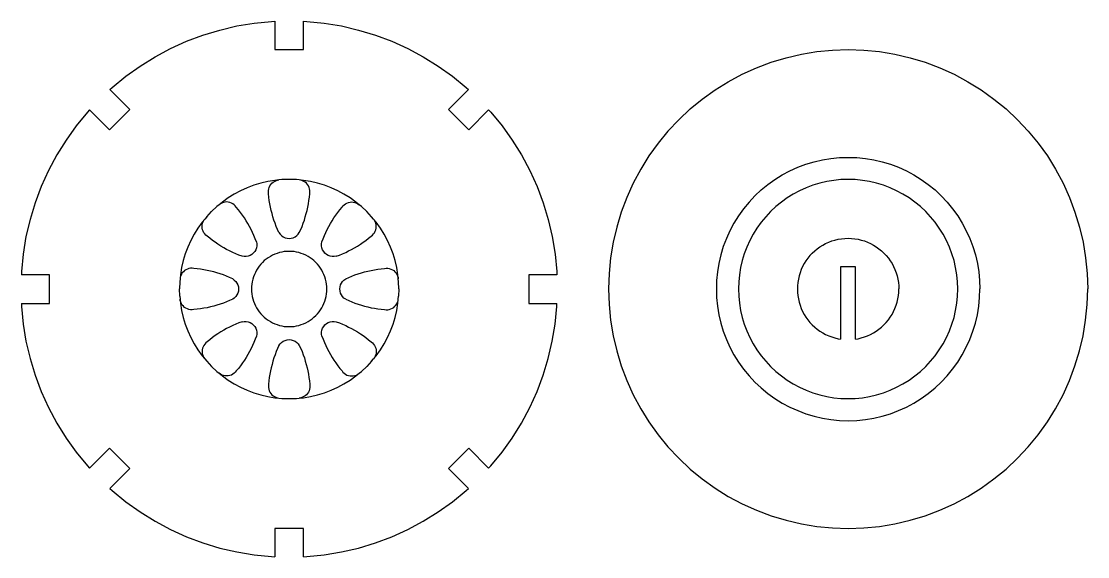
# Model space of a CAD drawing. Extents: x -264 to 264, y -276 to 276.
# Drawn here: x 111.2 to 254.2, y 125.6 to 197.4 of the extents above; entities that cross this region are included whole.
import ezdxf

# ---------------------------------------------------------------- set-up
doc = ezdxf.new("R2010")
doc.units = 0
doc.header["$MEASUREMENT"] = 0
doc.layers.get('0').update_dxf_attribs({"linetype": 'CONTINUOUS'})

msp = doc.modelspace()

# ---------------------------------------------------------------- linework, layer by layer
for p, q in [((142.42, 197.15), (144.76, 197.38)), ((144.76, 197.38), (145.19, 197.4)), ((145.19, 197.4), (145.19, 193.61)), ((149.04, 197.4), (149.47, 197.38)), ((149.04, 193.61), (149.04, 197.4)), ((149.47, 197.38), (151.81, 197.15)), ((135.55, 195.55), (137.8, 196.23)), ((137.8, 196.23), (140.1, 196.77)), ((140.1, 196.77), (142.42, 197.15)), ((151.81, 197.15), (154.13, 196.77)), ((154.13, 196.77), (156.42, 196.23)), ((156.42, 196.23), (158.68, 195.55)), ((131.2, 193.75), (133.35, 194.72)), ((133.35, 194.72), (135.55, 195.55)), ((158.68, 195.55), (160.88, 194.72)), ((160.88, 194.72), (163.02, 193.75)), ((129.13, 192.64), (131.2, 193.75)), ((145.19, 193.61), (149.04, 193.61)), ((163.02, 193.75), (165.1, 192.64)), ((215.79, 192.99), (217.86, 193.33)), ((217.86, 193.33), (219.95, 193.54)), ((219.95, 193.54), (222.05, 193.61)), ((222.05, 193.61), (224.15, 193.54)), ((224.15, 193.54), (226.24, 193.33)), ((226.24, 193.33), (228.32, 192.99)), ((127.13, 191.4), (129.13, 192.64)), ((165.1, 192.64), (167.1, 191.4)), ((209.76, 191.16), (211.73, 191.9)), ((211.73, 191.9), (213.74, 192.51)), ((213.74, 192.51), (215.79, 192.99)), ((228.32, 192.99), (230.36, 192.51)), ((230.36, 192.51), (232.37, 191.9)), ((232.37, 191.9), (234.34, 191.16)), ((125.22, 190.03), (127.13, 191.4)), ((167.1, 191.4), (169.01, 190.03)), ((205.99, 189.3), (207.85, 190.29)), ((207.85, 190.29), (209.76, 191.16)), ((234.34, 191.16), (236.26, 190.29)), ((236.26, 190.29), (238.11, 189.3)), ((123.4, 188.53), (125.22, 190.03)), ((169.01, 190.03), (170.83, 188.53)), ((204.21, 188.19), (205.99, 189.3)), ((238.11, 189.3), (239.89, 188.19)), ((123.08, 188.24), (123.4, 188.53)), ((125.76, 185.56), (123.08, 188.24)), ((171.14, 188.24), (168.46, 185.56)), ((170.83, 188.53), (171.14, 188.24)), ((202.5, 186.97), (204.21, 188.19)), ((239.89, 188.19), (241.6, 186.97)), ((200.88, 185.64), (202.5, 186.97)), ((241.6, 186.97), (243.23, 185.64)), ((120.07, 185.21), (118.58, 183.39)), ((120.36, 185.52), (120.07, 185.21)), ((120.36, 185.52), (123.04, 182.84)), ((123.04, 182.84), (125.76, 185.56)), ((168.46, 185.56), (171.18, 182.84)), ((171.18, 182.84), (173.86, 185.52)), ((173.86, 185.52), (174.16, 185.21)), ((174.16, 185.21), (175.65, 183.39)), ((199.34, 184.2), (200.88, 185.64)), ((243.23, 185.64), (244.76, 184.2)), ((118.58, 183.39), (117.21, 181.47)), ((175.65, 183.39), (177.02, 181.47)), ((199.34, 184.2), (197.9, 182.66)), ((244.76, 184.2), (246.2, 182.66)), ((197.9, 182.66), (196.57, 181.04)), ((246.2, 182.66), (247.53, 181.04)), ((117.21, 181.47), (115.96, 179.47)), ((177.02, 181.47), (178.27, 179.47)), ((196.57, 181.04), (195.35, 179.33)), ((247.53, 181.04), (248.76, 179.33)), ((115.96, 179.47), (114.85, 177.4)), ((178.27, 179.47), (179.37, 177.4)), ((195.35, 179.33), (194.24, 177.55)), ((217.48, 178.55), (218.6, 178.81)), ((218.6, 178.81), (219.75, 179)), ((219.75, 179), (220.9, 179.11)), ((220.9, 179.11), (222.05, 179.15)), ((222.05, 179.15), (223.21, 179.11)), ((223.21, 179.11), (224.36, 179)), ((224.36, 179), (225.5, 178.81)), ((225.5, 178.81), (226.62, 178.55)), ((248.76, 179.33), (249.86, 177.55)), ((114.85, 177.4), (113.88, 175.25)), ((179.37, 177.4), (180.35, 175.25)), ((194.24, 177.55), (193.25, 175.69)), ((213.22, 176.79), (214.24, 177.33)), ((214.24, 177.33), (215.29, 177.81)), ((215.29, 177.81), (216.37, 178.22)), ((216.37, 178.22), (217.48, 178.55)), ((226.62, 178.55), (227.73, 178.22)), ((227.73, 178.22), (228.81, 177.81)), ((228.81, 177.81), (229.86, 177.33)), ((229.86, 177.33), (230.88, 176.79)), ((249.86, 177.55), (250.86, 175.69)), ((144.25, 175.91), (143.31, 175.69)), ((145.19, 176.06), (144.25, 175.91)), ((144.95, 175.81), (145.14, 175.93)), ((145.14, 175.93), (145.33, 176.02)), ((145.75, 176.12), (145.19, 176.06)), ((145.33, 176.02), (145.54, 176.08)), ((145.54, 176.08), (145.75, 176.12)), ((146.15, 176.16), (145.75, 176.12)), ((147.11, 176.19), (146.15, 176.16)), ((148.08, 176.16), (147.11, 176.19)), ((148.47, 176.12), (148.08, 176.16)), ((149.03, 176.06), (148.47, 176.12)), ((148.69, 176.08), (148.47, 176.12)), ((148.9, 176.02), (148.69, 176.08)), ((149.09, 175.93), (148.9, 176.02)), ((149.98, 175.91), (149.03, 176.06)), ((149.27, 175.81), (149.09, 175.93)), ((150.92, 175.69), (149.98, 175.91)), ((211.3, 175.5), (212.24, 176.18)), ((212.24, 176.18), (213.22, 176.79)), ((219.18, 175.91), (218.25, 175.69)), ((220.13, 176.06), (219.18, 175.91)), ((221.09, 176.16), (220.13, 176.06)), ((222.05, 176.19), (221.09, 176.16)), ((223.01, 176.16), (222.05, 176.19)), ((223.97, 176.06), (223.01, 176.16)), ((224.92, 175.91), (223.97, 176.06)), ((225.86, 175.69), (224.92, 175.91)), ((230.88, 176.79), (231.86, 176.18)), ((231.86, 176.18), (232.8, 175.5)), ((113.88, 175.25), (113.05, 173.05)), ((140.61, 174.67), (139.76, 174.22)), ((141.49, 175.07), (140.61, 174.67)), ((142.39, 175.41), (141.49, 175.07)), ((143.31, 175.69), (142.39, 175.41)), ((144.33, 174.7), (144.37, 174.92)), ((144.33, 174.49), (144.33, 174.7)), ((144.35, 174.27), (144.33, 174.49)), ((144.37, 174.92), (144.44, 175.12)), ((144.44, 175.12), (144.53, 175.32)), ((144.53, 175.32), (144.65, 175.5)), ((144.65, 175.5), (144.79, 175.67)), ((144.79, 175.67), (144.95, 175.81)), ((149.44, 175.67), (149.27, 175.81)), ((149.58, 175.5), (149.44, 175.67)), ((149.7, 175.32), (149.58, 175.5)), ((149.79, 175.12), (149.7, 175.32)), ((149.86, 174.92), (149.79, 175.12)), ((149.89, 174.7), (149.86, 174.92)), ((149.88, 174.27), (149.9, 174.49)), ((149.9, 174.49), (149.89, 174.7)), ((151.84, 175.41), (150.92, 175.69)), ((152.74, 175.07), (151.84, 175.41)), ((153.62, 174.67), (152.74, 175.07)), ((154.46, 174.22), (153.62, 174.67)), ((180.35, 175.25), (181.18, 173.05)), ((193.25, 175.69), (192.38, 173.78)), ((209.56, 173.98), (210.4, 174.77)), ((210.4, 174.77), (211.3, 175.5)), ((215.55, 174.67), (214.7, 174.22)), ((216.42, 175.07), (215.55, 174.67)), ((217.33, 175.41), (216.42, 175.07)), ((218.25, 175.69), (217.33, 175.41)), ((226.78, 175.41), (225.86, 175.69)), ((227.68, 175.07), (226.78, 175.41)), ((228.55, 174.67), (227.68, 175.07)), ((229.4, 174.22), (228.55, 174.67)), ((232.8, 175.5), (233.7, 174.77)), ((233.7, 174.77), (234.54, 173.98)), ((250.86, 175.69), (251.72, 173.78)), ((113.05, 173.05), (112.37, 170.8)), ((138.16, 173.15), (137.73, 172.8)), ((138.1, 173.02), (137.91, 172.92)), ((138.3, 173.1), (138.1, 173.02)), ((138.95, 173.71), (138.16, 173.15)), ((138.52, 173.14), (138.3, 173.1)), ((138.73, 173.16), (138.52, 173.14)), ((138.95, 173.14), (138.73, 173.16)), ((139.76, 174.22), (138.95, 173.71)), ((139.16, 173.1), (138.95, 173.14)), ((139.37, 173.02), (139.16, 173.1)), ((139.56, 172.92), (139.37, 173.02)), ((144.39, 173.82), (144.35, 174.27)), ((144.45, 173.37), (144.39, 173.82)), ((144.52, 172.93), (144.45, 173.37)), ((149.7, 172.93), (149.77, 173.37)), ((149.77, 173.37), (149.83, 173.82)), ((149.83, 173.82), (149.88, 174.27)), ((155.28, 173.71), (154.46, 174.22)), ((154.67, 172.92), (154.86, 173.02)), ((154.86, 173.02), (155.07, 173.1)), ((155.07, 173.1), (155.28, 173.14)), ((156.06, 173.15), (155.28, 173.71)), ((155.28, 173.14), (155.5, 173.16)), ((155.5, 173.16), (155.71, 173.14)), ((155.71, 173.14), (155.92, 173.1)), ((155.92, 173.1), (156.13, 173.02)), ((156.5, 172.8), (156.06, 173.15)), ((156.13, 173.02), (156.32, 172.92)), ((181.18, 173.05), (181.86, 170.8)), ((192.38, 173.78), (191.64, 171.81)), ((208.77, 173.14), (208.04, 172.24)), ((209.56, 173.98), (208.77, 173.14)), ((213.1, 173.15), (212.36, 172.54)), ((213.88, 173.71), (213.1, 173.15)), ((214.7, 174.22), (213.88, 173.71)), ((230.22, 173.71), (229.4, 174.22)), ((231, 173.15), (230.22, 173.71)), ((231.74, 172.54), (231, 173.15)), ((234.54, 173.98), (235.33, 173.14)), ((235.33, 173.14), (236.06, 172.24)), ((251.72, 173.78), (252.46, 171.81)), ((136.06, 171.18), (136.72, 171.88)), ((137.42, 172.54), (136.72, 171.88)), ((137.73, 172.8), (137.42, 172.54)), ((137.91, 172.92), (137.73, 172.8)), ((139.74, 172.8), (139.56, 172.92)), ((139.89, 172.65), (139.74, 172.8)), ((140.03, 172.48), (139.89, 172.65)), ((140.32, 172.13), (140.03, 172.48)), ((140.59, 171.77), (140.32, 172.13)), ((140.86, 171.41), (140.59, 171.77)), ((144.61, 172.48), (144.52, 172.93)), ((144.71, 172.04), (144.61, 172.48)), ((144.82, 171.6), (144.71, 172.04)), ((144.94, 171.17), (144.82, 171.6)), ((149.28, 171.17), (149.41, 171.6)), ((149.41, 171.6), (149.52, 172.04)), ((149.52, 172.04), (149.62, 172.48)), ((149.62, 172.48), (149.7, 172.93)), ((153.37, 171.41), (153.64, 171.77)), ((153.64, 171.77), (153.91, 172.13)), ((153.91, 172.13), (154.2, 172.48)), ((154.2, 172.48), (154.33, 172.65)), ((154.33, 172.65), (154.49, 172.8)), ((154.49, 172.8), (154.67, 172.92)), ((156.32, 172.92), (156.5, 172.8)), ((156.81, 172.54), (156.5, 172.8)), ((157.51, 171.88), (156.81, 172.54)), ((158.17, 171.18), (157.51, 171.88)), ((191.64, 171.81), (191.03, 169.8)), ((208.04, 172.24), (207.36, 171.3)), ((211.66, 171.88), (211, 171.18)), ((212.36, 172.54), (211.66, 171.88)), ((232.45, 171.88), (231.74, 172.54)), ((233.1, 171.18), (232.45, 171.88)), ((236.06, 172.24), (236.74, 171.3)), ((252.46, 171.81), (253.07, 169.8)), ((112.37, 170.8), (111.83, 168.51)), ((135.45, 170.44), (134.89, 169.66)), ((135.81, 170.87), (135.45, 170.44)), ((135.46, 170.09), (135.51, 170.3)), ((135.51, 170.3), (135.58, 170.5)), ((135.58, 170.5), (135.68, 170.7)), ((135.68, 170.7), (135.81, 170.87)), ((136.06, 171.18), (135.81, 170.87)), ((141.11, 171.03), (140.86, 171.41)), ((141.35, 170.65), (141.11, 171.03)), ((141.58, 170.26), (141.35, 170.65)), ((141.8, 169.87), (141.58, 170.26)), ((145.08, 170.74), (144.94, 171.17)), ((145.23, 170.31), (145.08, 170.74)), ((145.39, 169.89), (145.23, 170.31)), ((148.84, 169.89), (149, 170.31)), ((149, 170.31), (149.15, 170.74)), ((149.15, 170.74), (149.28, 171.17)), ((152.42, 169.87), (152.64, 170.26)), ((152.64, 170.26), (152.88, 170.65)), ((152.88, 170.65), (153.12, 171.03)), ((153.12, 171.03), (153.37, 171.41)), ((158.42, 170.87), (158.17, 171.18)), ((158.78, 170.44), (158.42, 170.87)), ((158.55, 170.7), (158.42, 170.87)), ((158.65, 170.5), (158.55, 170.7)), ((158.72, 170.3), (158.65, 170.5)), ((158.77, 170.09), (158.72, 170.3)), ((159.34, 169.66), (158.78, 170.44)), ((181.86, 170.8), (182.39, 168.51)), ((206.75, 170.32), (206.21, 169.3)), ((207.36, 171.3), (206.75, 170.32)), ((210.39, 170.44), (209.83, 169.66)), ((211, 171.18), (210.39, 170.44)), ((233.72, 170.44), (233.1, 171.18)), ((234.28, 169.66), (233.72, 170.44)), ((236.74, 171.3), (237.35, 170.32)), ((237.35, 170.32), (237.89, 169.3)), ((134.38, 168.84), (133.93, 167.99)), ((134.89, 169.66), (134.38, 168.84)), ((135.45, 169.87), (135.46, 170.09)), ((135.46, 169.65), (135.45, 169.87)), ((135.5, 169.44), (135.46, 169.65)), ((135.58, 169.24), (135.5, 169.44)), ((135.68, 169.04), (135.58, 169.24)), ((135.8, 168.87), (135.68, 169.04)), ((135.95, 168.71), (135.8, 168.87)), ((136.12, 168.57), (135.95, 168.71)), ((142.01, 169.47), (141.8, 169.87)), ((142.21, 169.06), (142.01, 169.47)), ((142.39, 168.65), (142.21, 169.06)), ((145.57, 169.47), (145.39, 169.89)), ((145.75, 169.06), (145.57, 169.47)), ((145.75, 169.06), (145.91, 168.84)), ((145.91, 168.84), (146.1, 168.65)), ((148.12, 168.65), (148.32, 168.84)), ((148.32, 168.84), (148.47, 169.06)), ((148.47, 169.06), (148.66, 169.47)), ((148.66, 169.47), (148.84, 169.89)), ((151.84, 168.65), (152.02, 169.06)), ((152.02, 169.06), (152.22, 169.47)), ((152.22, 169.47), (152.42, 169.87)), ((158.11, 168.57), (158.28, 168.71)), ((158.28, 168.71), (158.42, 168.87)), ((158.42, 168.87), (158.55, 169.04)), ((158.55, 169.04), (158.65, 169.24)), ((158.65, 169.24), (158.72, 169.44)), ((158.72, 169.44), (158.77, 169.65)), ((158.78, 169.87), (158.77, 170.09)), ((158.77, 169.65), (158.78, 169.87)), ((159.85, 168.84), (159.34, 169.66)), ((160.3, 167.99), (159.85, 168.84)), ((191.03, 169.8), (190.55, 167.75)), ((206.21, 169.3), (205.73, 168.25)), ((209.32, 168.84), (208.87, 167.99)), ((209.83, 169.66), (209.32, 168.84)), ((234.78, 168.84), (234.28, 169.66)), ((235.24, 167.99), (234.78, 168.84)), ((237.89, 169.3), (238.37, 168.25)), ((253.07, 169.8), (253.55, 167.75)), ((111.83, 168.51), (111.45, 166.18)), ((133.93, 167.99), (133.53, 167.11)), ((136.47, 168.29), (136.12, 168.57)), ((136.83, 168.01), (136.47, 168.29)), ((137.19, 167.75), (136.83, 168.01)), ((137.57, 167.49), (137.19, 167.75)), ((137.95, 167.25), (137.57, 167.49)), ((142.56, 168.23), (142.39, 168.65)), ((142.72, 167.81), (142.56, 168.23)), ((142.72, 167.81), (142.77, 167.54)), ((142.77, 167.54), (142.77, 167.26)), ((146.1, 168.65), (146.33, 168.49)), ((146.33, 168.49), (146.58, 168.37)), ((146.58, 168.37), (146.84, 168.3)), ((146.84, 168.3), (147.11, 168.28)), ((147.11, 168.28), (147.39, 168.3)), ((147.39, 168.3), (147.65, 168.37)), ((147.65, 168.37), (147.9, 168.49)), ((147.9, 168.49), (148.12, 168.65)), ((151.46, 167.54), (151.51, 167.81)), ((151.46, 167.26), (151.46, 167.54)), ((151.51, 167.81), (151.67, 168.23)), ((151.67, 168.23), (151.84, 168.65)), ((156.28, 167.25), (156.66, 167.49)), ((156.66, 167.49), (157.03, 167.75)), ((157.03, 167.75), (157.4, 168.01)), ((157.4, 168.01), (157.76, 168.29)), ((157.76, 168.29), (158.11, 168.57)), ((160.7, 167.11), (160.3, 167.99)), ((182.39, 168.51), (182.78, 166.18)), ((190.55, 167.75), (190.21, 165.68)), ((205.73, 168.25), (205.32, 167.17)), ((208.87, 167.99), (208.47, 167.11)), ((218.27, 167.14), (218.65, 167.38)), ((218.65, 167.38), (219.04, 167.59)), ((219.04, 167.59), (219.45, 167.77)), ((219.45, 167.77), (219.87, 167.93)), ((219.87, 167.93), (220.29, 168.06)), ((220.29, 168.06), (220.72, 168.16)), ((220.72, 168.16), (221.16, 168.23)), ((221.16, 168.23), (221.61, 168.27)), ((221.61, 168.27), (222.05, 168.29)), ((222.05, 168.29), (222.5, 168.27)), ((222.5, 168.27), (222.94, 168.23)), ((222.94, 168.23), (223.38, 168.16)), ((223.38, 168.16), (223.81, 168.06)), ((223.81, 168.06), (224.24, 167.93)), ((224.24, 167.93), (224.65, 167.77)), ((224.65, 167.77), (225.06, 167.59)), ((225.06, 167.59), (225.45, 167.38)), ((225.45, 167.38), (225.83, 167.14)), ((235.63, 167.11), (235.24, 167.99)), ((238.37, 168.25), (238.78, 167.17)), ((253.55, 167.75), (253.89, 165.68)), ((111.45, 166.18), (111.22, 163.84)), ((133.19, 166.21), (132.91, 165.29)), ((133.53, 167.11), (133.19, 166.21)), ((138.34, 167.02), (137.95, 167.25)), ((138.73, 166.8), (138.34, 167.02)), ((139.13, 166.59), (138.73, 166.8)), ((139.54, 166.4), (139.13, 166.59)), ((139.95, 166.21), (139.54, 166.4)), ((140.37, 166.04), (139.95, 166.21)), ((140.8, 165.88), (140.37, 166.04)), ((141.06, 165.84), (140.8, 165.88)), ((141.61, 165.88), (141.34, 165.84)), ((141.87, 165.98), (141.61, 165.88)), ((142.1, 166.11), (141.87, 165.98)), ((142.31, 166.29), (142.1, 166.11)), ((142.49, 166.5), (142.31, 166.29)), ((142.63, 166.74), (142.49, 166.5)), ((142.72, 166.99), (142.63, 166.74)), ((142.77, 167.26), (142.72, 166.99)), ((144.59, 165.86), (144.31, 165.69)), ((144.88, 166.02), (144.59, 165.86)), ((145.18, 166.15), (144.88, 166.02)), ((145.49, 166.27), (145.18, 166.15)), ((145.81, 166.37), (145.49, 166.27)), ((146.13, 166.44), (145.81, 166.37)), ((146.45, 166.5), (146.13, 166.44)), ((146.78, 166.53), (146.45, 166.5)), ((147.11, 166.54), (146.78, 166.53)), ((147.44, 166.53), (147.11, 166.54)), ((147.77, 166.5), (147.44, 166.53)), ((148.1, 166.44), (147.77, 166.5)), ((148.42, 166.37), (148.1, 166.44)), ((148.74, 166.27), (148.42, 166.37)), ((149.05, 166.15), (148.74, 166.27)), ((149.35, 166.02), (149.05, 166.15)), ((149.64, 165.86), (149.35, 166.02)), ((149.92, 165.69), (149.64, 165.86)), ((151.51, 166.99), (151.46, 167.26)), ((151.6, 166.74), (151.51, 166.99)), ((151.74, 166.5), (151.6, 166.74)), ((151.91, 166.29), (151.74, 166.5)), ((152.12, 166.11), (151.91, 166.29)), ((152.36, 165.98), (152.12, 166.11)), ((152.62, 165.88), (152.36, 165.98)), ((152.89, 165.84), (152.62, 165.88)), ((153.43, 165.88), (153.16, 165.84)), ((153.43, 165.88), (153.85, 166.04)), ((153.85, 166.04), (154.27, 166.21)), ((154.27, 166.21), (154.69, 166.4)), ((154.69, 166.4), (155.09, 166.59)), ((155.09, 166.59), (155.49, 166.8)), ((155.49, 166.8), (155.89, 167.02)), ((155.89, 167.02), (156.28, 167.25)), ((161.04, 166.21), (160.7, 167.11)), ((161.31, 165.29), (161.04, 166.21)), ((182.78, 166.18), (183.01, 163.84)), ((204.99, 166.06), (204.73, 164.93)), ((205.32, 167.17), (204.99, 166.06)), ((208.13, 166.21), (207.85, 165.29)), ((208.47, 167.11), (208.13, 166.21)), ((216.94, 165.97), (216.66, 165.63)), ((217.24, 166.3), (216.94, 165.97)), ((217.24, 166.3), (217.57, 166.6)), ((217.57, 166.6), (217.91, 166.88)), ((217.91, 166.88), (218.27, 167.14)), ((225.83, 167.14), (226.19, 166.88)), ((226.19, 166.88), (226.54, 166.6)), ((226.54, 166.6), (226.86, 166.3)), ((226.86, 166.3), (227.16, 165.97)), ((227.16, 165.97), (227.45, 165.63)), ((235.97, 166.21), (235.63, 167.11)), ((236.25, 165.29), (235.97, 166.21)), ((238.78, 167.17), (239.11, 166.06)), ((239.11, 166.06), (239.38, 164.93)), ((132.91, 165.29), (132.69, 164.36)), ((141.34, 165.84), (141.06, 165.84)), ((143.11, 164.56), (142.91, 164.29)), ((143.32, 164.82), (143.11, 164.56)), ((143.54, 165.06), (143.32, 164.82)), ((143.78, 165.29), (143.54, 165.06)), ((144.04, 165.49), (143.78, 165.29)), ((144.31, 165.69), (144.04, 165.49)), ((150.19, 165.49), (149.92, 165.69)), ((150.44, 165.29), (150.19, 165.49)), ((150.68, 165.06), (150.44, 165.29)), ((150.91, 164.82), (150.68, 165.06)), ((151.12, 164.56), (150.91, 164.82)), ((151.31, 164.29), (151.12, 164.56)), ((153.16, 165.84), (152.89, 165.84)), ((161.53, 164.36), (161.31, 165.29)), ((190.21, 165.68), (190, 163.59)), ((204.73, 164.93), (204.54, 163.79)), ((207.85, 165.29), (207.63, 164.36)), ((215.95, 164.5), (215.77, 164.09)), ((216.16, 164.89), (215.95, 164.5)), ((216.4, 165.27), (216.16, 164.89)), ((216.66, 165.63), (216.4, 165.27)), ((221.05, 164.44), (221.05, 154.76)), ((223.05, 164.44), (221.05, 164.44)), ((223.05, 154.76), (223.05, 164.44)), ((227.45, 165.63), (227.71, 165.27)), ((227.71, 165.27), (227.94, 164.89)), ((227.94, 164.89), (228.15, 164.5)), ((228.15, 164.5), (228.33, 164.09)), ((236.47, 164.36), (236.25, 165.29)), ((239.38, 164.93), (239.56, 163.79)), ((253.89, 165.68), (254.1, 163.59)), ((111.22, 163.84), (111.21, 163.41)), ((115, 163.41), (111.21, 163.41)), ((115, 159.56), (115, 163.41)), ((132.54, 163.41), (132.48, 162.85)), ((132.52, 163.06), (132.48, 162.85)), ((132.58, 163.27), (132.52, 163.06)), ((132.69, 164.36), (132.54, 163.41)), ((132.68, 163.47), (132.58, 163.27)), ((132.79, 163.65), (132.68, 163.47)), ((132.94, 163.81), (132.79, 163.65)), ((133.1, 163.95), (132.94, 163.81)), ((133.28, 164.07), (133.1, 163.95)), ((133.48, 164.17), (133.28, 164.07)), ((133.68, 164.23), (133.48, 164.17)), ((133.9, 164.27), (133.68, 164.23)), ((134.12, 164.28), (133.9, 164.27)), ((134.33, 164.25), (134.12, 164.28)), ((134.78, 164.21), (134.33, 164.25)), ((135.23, 164.15), (134.78, 164.21)), ((135.67, 164.08), (135.23, 164.15)), ((136.12, 163.99), (135.67, 164.08)), ((136.56, 163.89), (136.12, 163.99)), ((137, 163.78), (136.56, 163.89)), ((137.43, 163.66), (137, 163.78)), ((137.86, 163.52), (137.43, 163.66)), ((138.29, 163.37), (137.86, 163.52)), ((138.71, 163.21), (138.29, 163.37)), ((139.13, 163.04), (138.71, 163.21)), ((139.54, 162.85), (139.13, 163.04)), ((142.33, 163.11), (142.24, 162.8)), ((142.45, 163.42), (142.33, 163.11)), ((142.58, 163.72), (142.45, 163.42)), ((142.74, 164.01), (142.58, 163.72)), ((142.91, 164.29), (142.74, 164.01)), ((151.49, 164.01), (151.31, 164.29)), ((151.64, 163.72), (151.49, 164.01)), ((151.78, 163.42), (151.64, 163.72)), ((151.9, 163.11), (151.78, 163.42)), ((151.99, 162.8), (151.9, 163.11)), ((154.69, 162.85), (155.1, 163.04)), ((155.1, 163.04), (155.52, 163.21)), ((155.52, 163.21), (155.94, 163.37)), ((155.94, 163.37), (156.36, 163.52)), ((156.36, 163.52), (156.8, 163.66)), ((156.8, 163.66), (157.23, 163.78)), ((157.23, 163.78), (157.67, 163.89)), ((157.67, 163.89), (158.11, 163.99)), ((158.11, 163.99), (158.55, 164.08)), ((158.55, 164.08), (159, 164.15)), ((159, 164.15), (159.45, 164.21)), ((159.45, 164.21), (159.9, 164.25)), ((159.9, 164.25), (160.11, 164.28)), ((160.11, 164.28), (160.33, 164.27)), ((160.33, 164.27), (160.54, 164.23)), ((160.54, 164.23), (160.75, 164.17)), ((160.75, 164.17), (160.95, 164.07)), ((160.95, 164.07), (161.13, 163.95)), ((161.13, 163.95), (161.29, 163.81)), ((161.29, 163.81), (161.43, 163.65)), ((161.43, 163.65), (161.55, 163.47)), ((161.69, 163.41), (161.53, 164.36)), ((161.55, 163.47), (161.64, 163.27)), ((161.64, 163.27), (161.71, 163.06)), ((161.74, 162.85), (161.69, 163.41)), ((161.71, 163.06), (161.74, 162.85)), ((179.23, 163.41), (179.23, 159.56)), ((183.02, 163.41), (179.23, 163.41)), ((183.01, 163.84), (183.02, 163.41)), ((190, 163.59), (189.93, 161.49)), ((204.54, 163.79), (204.42, 162.64)), ((207.47, 163.41), (207.38, 162.45)), ((207.63, 164.36), (207.47, 163.41)), ((215.48, 163.25), (215.38, 162.82)), ((215.61, 163.67), (215.48, 163.25)), ((215.77, 164.09), (215.61, 163.67)), ((228.33, 164.09), (228.49, 163.67)), ((228.49, 163.67), (228.62, 163.25)), ((228.62, 163.25), (228.72, 162.82)), ((236.63, 163.41), (236.47, 164.36)), ((236.72, 162.45), (236.63, 163.41)), ((239.56, 163.79), (239.68, 162.64)), ((254.1, 163.59), (254.17, 161.49)), ((132.44, 162.45), (132.41, 161.49)), ((132.48, 162.85), (132.44, 162.45)), ((139.54, 162.85), (139.76, 162.69)), ((139.76, 162.69), (139.96, 162.5)), ((139.96, 162.5), (140.11, 162.27)), ((140.11, 162.27), (140.23, 162.03)), ((140.23, 162.03), (140.3, 161.76)), ((140.3, 161.76), (140.32, 161.49)), ((142.07, 161.82), (142.06, 161.49)), ((142.11, 162.15), (142.07, 161.82)), ((142.16, 162.47), (142.11, 162.15)), ((142.24, 162.8), (142.16, 162.47)), ((152.07, 162.47), (151.99, 162.8)), ((152.12, 162.15), (152.07, 162.47)), ((152.15, 161.82), (152.12, 162.15)), ((152.16, 161.49), (152.15, 161.82)), ((153.9, 161.49), (153.93, 161.76)), ((153.93, 161.76), (154, 162.03)), ((154, 162.03), (154.11, 162.27)), ((154.11, 162.27), (154.27, 162.5)), ((154.27, 162.5), (154.46, 162.69)), ((154.46, 162.69), (154.69, 162.85)), ((161.78, 162.45), (161.74, 162.85)), ((161.82, 161.49), (161.78, 162.45)), ((204.42, 162.64), (204.39, 161.49)), ((207.38, 162.45), (207.35, 161.49)), ((215.26, 161.93), (215.25, 161.49)), ((215.31, 162.38), (215.26, 161.93)), ((215.38, 162.82), (215.31, 162.38)), ((228.72, 162.82), (228.79, 162.38)), ((228.79, 162.38), (228.84, 161.93)), ((228.84, 161.93), (228.85, 161.49)), ((236.75, 161.49), (236.72, 162.45)), ((239.68, 162.64), (239.72, 161.49)), ((132.44, 160.53), (132.41, 161.49)), ((132.44, 160.53), (132.48, 160.13)), ((132.48, 160.13), (132.54, 159.57)), ((132.52, 159.91), (132.48, 160.13)), ((139.54, 160.13), (139.13, 159.94)), ((139.76, 160.28), (139.54, 160.13)), ((139.96, 160.48), (139.76, 160.28)), ((140.11, 160.7), (139.96, 160.48)), ((140.23, 160.95), (140.11, 160.7)), ((140.3, 161.22), (140.23, 160.95)), ((140.32, 161.49), (140.3, 161.22)), ((142.06, 161.49), (142.07, 161.16)), ((142.07, 161.16), (142.11, 160.83)), ((142.11, 160.83), (142.16, 160.5)), ((142.16, 160.5), (142.24, 160.18)), ((142.24, 160.18), (142.33, 159.87)), ((151.9, 159.87), (151.99, 160.18)), ((151.99, 160.18), (152.07, 160.5)), ((152.07, 160.5), (152.12, 160.83)), ((152.12, 160.83), (152.15, 161.16)), ((152.15, 161.16), (152.16, 161.49)), ((153.93, 161.22), (153.9, 161.49)), ((154, 160.95), (153.93, 161.22)), ((154.11, 160.7), (154, 160.95)), ((154.27, 160.48), (154.11, 160.7)), ((154.46, 160.28), (154.27, 160.48)), ((154.69, 160.13), (154.46, 160.28)), ((154.69, 160.13), (155.1, 159.94)), ((161.69, 159.57), (161.74, 160.13)), ((161.71, 159.91), (161.74, 160.13)), ((161.74, 160.13), (161.78, 160.53)), ((161.82, 161.49), (161.78, 160.53)), ((189.93, 161.49), (190, 159.39)), ((204.39, 161.49), (204.42, 160.33)), ((204.42, 160.33), (204.54, 159.18)), ((207.35, 161.49), (207.38, 160.53)), ((207.38, 160.53), (207.47, 159.57)), ((215.25, 161.49), (215.26, 161.04)), ((215.26, 161.04), (215.31, 160.6)), ((215.31, 160.6), (215.38, 160.16)), ((215.38, 160.16), (215.48, 159.73)), ((228.62, 159.73), (228.72, 160.16)), ((228.72, 160.16), (228.79, 160.6)), ((228.79, 160.6), (228.84, 161.04)), ((228.84, 161.04), (228.85, 161.49)), ((236.63, 159.57), (236.72, 160.53)), ((236.72, 160.53), (236.75, 161.49)), ((239.56, 159.18), (239.68, 160.33)), ((239.68, 160.33), (239.72, 161.49)), ((254.1, 159.39), (254.17, 161.49)), ((111.21, 159.56), (111.22, 159.14)), ((111.21, 159.56), (115, 159.56)), ((111.22, 159.14), (111.45, 156.79)), ((132.58, 159.71), (132.52, 159.91)), ((132.54, 159.57), (132.69, 158.62)), ((132.68, 159.51), (132.58, 159.71)), ((132.79, 159.33), (132.68, 159.51)), ((132.94, 159.17), (132.79, 159.33)), ((133.1, 159.02), (132.94, 159.17)), ((133.28, 158.9), (133.1, 159.02)), ((133.48, 158.81), (133.28, 158.9)), ((133.68, 158.74), (133.48, 158.81)), ((133.9, 158.71), (133.68, 158.74)), ((134.12, 158.7), (133.9, 158.71)), ((134.33, 158.72), (134.12, 158.7)), ((134.78, 158.77), (134.33, 158.72)), ((135.23, 158.83), (134.78, 158.77)), ((135.67, 158.9), (135.23, 158.83)), ((136.12, 158.98), (135.67, 158.9)), ((136.56, 159.08), (136.12, 158.98)), ((137, 159.19), (136.56, 159.08)), ((137.43, 159.32), (137, 159.19)), ((137.86, 159.45), (137.43, 159.32)), ((138.29, 159.6), (137.86, 159.45)), ((138.71, 159.77), (138.29, 159.6)), ((139.13, 159.94), (138.71, 159.77)), ((142.33, 159.87), (142.45, 159.56)), ((142.45, 159.56), (142.58, 159.25)), ((142.58, 159.25), (142.74, 158.96)), ((142.74, 158.96), (142.91, 158.68)), ((151.31, 158.68), (151.49, 158.96)), ((151.49, 158.96), (151.64, 159.25)), ((151.64, 159.25), (151.78, 159.56)), ((151.78, 159.56), (151.9, 159.87)), ((155.1, 159.94), (155.52, 159.77)), ((155.52, 159.77), (155.94, 159.6)), ((155.94, 159.6), (156.36, 159.45)), ((156.36, 159.45), (156.8, 159.32)), ((156.8, 159.32), (157.23, 159.19)), ((157.23, 159.19), (157.67, 159.08)), ((157.67, 159.08), (158.11, 158.98)), ((158.11, 158.98), (158.55, 158.9)), ((158.55, 158.9), (159, 158.83)), ((159, 158.83), (159.45, 158.77)), ((159.45, 158.77), (159.9, 158.72)), ((159.9, 158.72), (160.11, 158.7)), ((160.11, 158.7), (160.33, 158.71)), ((160.33, 158.71), (160.54, 158.74)), ((160.54, 158.74), (160.75, 158.81)), ((160.75, 158.81), (160.95, 158.9)), ((160.95, 158.9), (161.13, 159.02)), ((161.13, 159.02), (161.29, 159.17)), ((161.29, 159.17), (161.43, 159.33)), ((161.43, 159.33), (161.55, 159.51)), ((161.53, 158.62), (161.69, 159.57)), ((161.55, 159.51), (161.64, 159.71)), ((161.64, 159.71), (161.71, 159.91)), ((179.23, 159.56), (183.02, 159.56)), ((182.78, 156.79), (183.01, 159.14)), ((183.01, 159.14), (183.02, 159.56)), ((190, 159.39), (190.21, 157.3)), ((204.54, 159.18), (204.73, 158.04)), ((207.47, 159.57), (207.63, 158.62)), ((215.48, 159.73), (215.61, 159.3)), ((215.61, 159.3), (215.77, 158.89)), ((215.77, 158.89), (215.95, 158.48)), ((228.15, 158.48), (228.33, 158.89)), ((228.33, 158.89), (228.49, 159.3)), ((228.49, 159.3), (228.62, 159.73)), ((236.47, 158.62), (236.63, 159.57)), ((239.38, 158.04), (239.56, 159.18)), ((253.89, 157.3), (254.1, 159.39)), ((132.69, 158.62), (132.91, 157.68)), ((132.91, 157.68), (133.19, 156.76)), ((142.91, 158.68), (143.11, 158.41)), ((143.11, 158.41), (143.32, 158.16)), ((143.32, 158.16), (143.54, 157.92)), ((143.54, 157.92), (143.78, 157.69)), ((143.78, 157.69), (144.04, 157.48)), ((144.04, 157.48), (144.31, 157.29)), ((144.31, 157.29), (144.59, 157.12)), ((149.64, 157.12), (149.92, 157.29)), ((149.92, 157.29), (150.19, 157.48)), ((150.19, 157.48), (150.44, 157.69)), ((150.44, 157.69), (150.68, 157.92)), ((150.68, 157.92), (150.91, 158.16)), ((150.91, 158.16), (151.12, 158.41)), ((151.12, 158.41), (151.31, 158.68)), ((161.04, 156.76), (161.31, 157.68)), ((161.31, 157.68), (161.53, 158.62)), ((190.21, 157.3), (190.55, 155.22)), ((204.73, 158.04), (204.99, 156.92)), ((207.63, 158.62), (207.85, 157.68)), ((207.85, 157.68), (208.13, 156.76)), ((215.95, 158.48), (216.16, 158.09)), ((216.16, 158.09), (216.4, 157.71)), ((216.4, 157.71), (216.66, 157.35)), ((216.66, 157.35), (216.94, 157)), ((227.16, 157), (227.45, 157.35)), ((227.45, 157.35), (227.71, 157.71)), ((227.71, 157.71), (227.94, 158.09)), ((227.94, 158.09), (228.15, 158.48)), ((235.97, 156.76), (236.25, 157.68)), ((236.25, 157.68), (236.47, 158.62)), ((239.11, 156.92), (239.38, 158.04)), ((253.55, 155.22), (253.89, 157.3)), ((111.45, 156.79), (111.83, 154.47)), ((133.19, 156.76), (133.53, 155.86)), ((133.53, 155.86), (133.93, 154.99)), ((138.34, 155.96), (137.95, 155.73)), ((138.73, 156.18), (138.34, 155.96)), ((139.13, 156.39), (138.73, 156.18)), ((139.54, 156.58), (139.13, 156.39)), ((139.95, 156.76), (139.54, 156.58)), ((140.37, 156.94), (139.95, 156.76)), ((140.8, 157.09), (140.37, 156.94)), ((140.8, 157.09), (141.06, 157.14)), ((141.06, 157.14), (141.34, 157.14)), ((141.34, 157.14), (141.61, 157.09)), ((141.61, 157.09), (141.87, 157)), ((141.87, 157), (142.1, 156.86)), ((142.1, 156.86), (142.31, 156.69)), ((142.31, 156.69), (142.49, 156.48)), ((142.49, 156.48), (142.63, 156.24)), ((142.63, 156.24), (142.72, 155.98)), ((142.72, 155.98), (142.77, 155.71)), ((144.59, 157.12), (144.88, 156.96)), ((144.88, 156.96), (145.18, 156.82)), ((145.18, 156.82), (145.49, 156.71)), ((145.49, 156.71), (145.81, 156.61)), ((145.81, 156.61), (146.13, 156.54)), ((146.13, 156.54), (146.45, 156.48)), ((146.45, 156.48), (146.78, 156.45)), ((146.78, 156.45), (147.11, 156.44)), ((147.11, 156.44), (147.44, 156.45)), ((147.44, 156.45), (147.77, 156.48)), ((147.77, 156.48), (148.1, 156.54)), ((148.1, 156.54), (148.42, 156.61)), ((148.42, 156.61), (148.74, 156.71)), ((148.74, 156.71), (149.05, 156.82)), ((149.05, 156.82), (149.35, 156.96)), ((149.35, 156.96), (149.64, 157.12)), ((151.46, 155.71), (151.51, 155.98)), ((151.51, 155.98), (151.6, 156.24)), ((151.6, 156.24), (151.74, 156.48)), ((151.74, 156.48), (151.91, 156.69)), ((151.91, 156.69), (152.12, 156.86)), ((152.12, 156.86), (152.36, 157)), ((152.36, 157), (152.62, 157.09)), ((152.62, 157.09), (152.89, 157.14)), ((152.89, 157.14), (153.16, 157.14)), ((153.16, 157.14), (153.43, 157.09)), ((153.43, 157.09), (153.85, 156.94)), ((153.85, 156.94), (154.27, 156.76)), ((154.27, 156.76), (154.69, 156.58)), ((154.69, 156.58), (155.09, 156.39)), ((155.09, 156.39), (155.49, 156.18)), ((155.49, 156.18), (155.89, 155.96)), ((155.89, 155.96), (156.28, 155.73)), ((160.3, 154.99), (160.7, 155.86)), ((160.7, 155.86), (161.04, 156.76)), ((182.39, 154.47), (182.78, 156.79)), ((204.99, 156.92), (205.32, 155.81)), ((208.13, 156.76), (208.47, 155.86)), ((208.47, 155.86), (208.87, 154.99)), ((216.94, 157), (217.24, 156.68)), ((217.24, 156.68), (217.57, 156.38)), ((217.57, 156.38), (217.91, 156.09)), ((217.91, 156.09), (218.27, 155.83)), ((218.27, 155.83), (218.65, 155.6)), ((225.45, 155.6), (225.83, 155.83)), ((225.83, 155.83), (226.19, 156.09)), ((226.19, 156.09), (226.54, 156.38)), ((226.54, 156.38), (226.86, 156.68)), ((226.86, 156.68), (227.16, 157)), ((235.24, 154.99), (235.63, 155.86)), ((235.63, 155.86), (235.97, 156.76)), ((238.78, 155.81), (239.11, 156.92)), ((111.83, 154.47), (112.37, 152.18)), ((133.93, 154.99), (134.38, 154.14)), ((136.12, 154.4), (135.95, 154.27)), ((136.47, 154.69), (136.12, 154.4)), ((136.83, 154.97), (136.47, 154.69)), ((137.19, 155.23), (136.83, 154.97)), ((137.57, 155.48), (137.19, 155.23)), ((137.95, 155.73), (137.57, 155.48)), ((142.56, 154.75), (142.39, 154.33)), ((142.72, 155.17), (142.56, 154.75)), ((142.77, 155.44), (142.72, 155.17)), ((142.77, 155.71), (142.77, 155.44)), ((146.1, 154.33), (146.33, 154.49)), ((146.33, 154.49), (146.58, 154.6)), ((146.58, 154.6), (146.84, 154.68)), ((146.84, 154.68), (147.11, 154.7)), ((147.11, 154.7), (147.39, 154.68)), ((147.39, 154.68), (147.65, 154.6)), ((147.65, 154.6), (147.9, 154.49)), ((147.9, 154.49), (148.12, 154.33)), ((151.46, 155.44), (151.46, 155.71)), ((151.51, 155.17), (151.46, 155.44)), ((151.51, 155.17), (151.67, 154.75)), ((151.67, 154.75), (151.84, 154.33)), ((156.28, 155.73), (156.66, 155.48)), ((156.66, 155.48), (157.03, 155.23)), ((157.03, 155.23), (157.4, 154.97)), ((157.4, 154.97), (157.76, 154.69)), ((157.76, 154.69), (158.11, 154.4)), ((158.11, 154.4), (158.28, 154.27)), ((159.85, 154.14), (160.3, 154.99)), ((181.86, 152.18), (182.39, 154.47)), ((190.55, 155.22), (191.03, 153.18)), ((205.32, 155.81), (205.73, 154.73)), ((205.73, 154.73), (206.21, 153.68)), ((208.87, 154.99), (209.32, 154.14)), ((218.65, 155.6), (219.04, 155.39)), ((219.04, 155.39), (219.45, 155.21)), ((219.45, 155.21), (219.87, 155.05)), ((219.87, 155.05), (220.29, 154.92)), ((220.29, 154.92), (220.72, 154.82)), ((220.72, 154.82), (221.05, 154.76)), ((223.05, 154.76), (223.38, 154.82)), ((223.38, 154.82), (223.81, 154.92)), ((223.81, 154.92), (224.24, 155.05)), ((224.24, 155.05), (224.65, 155.21)), ((224.65, 155.21), (225.06, 155.39)), ((225.06, 155.39), (225.45, 155.6)), ((234.78, 154.14), (235.24, 154.99)), ((237.89, 153.68), (238.37, 154.73)), ((238.37, 154.73), (238.78, 155.81)), ((253.07, 153.18), (253.55, 155.22)), ((134.38, 154.14), (134.89, 153.32)), ((134.89, 153.32), (135.45, 152.54)), ((135.46, 153.32), (135.45, 153.11)), ((135.45, 153.11), (135.46, 152.89)), ((135.5, 153.54), (135.46, 153.32)), ((135.58, 153.74), (135.5, 153.54)), ((135.68, 153.93), (135.58, 153.74)), ((135.8, 154.11), (135.68, 153.93)), ((135.95, 154.27), (135.8, 154.11)), ((141.8, 153.11), (141.58, 152.71)), ((142.01, 153.51), (141.8, 153.11)), ((142.21, 153.92), (142.01, 153.51)), ((142.39, 154.33), (142.21, 153.92)), ((145.39, 153.09), (145.23, 152.66)), ((145.57, 153.5), (145.39, 153.09)), ((145.75, 153.91), (145.57, 153.5)), ((145.75, 153.91), (145.91, 154.14)), ((145.91, 154.14), (146.1, 154.33)), ((148.12, 154.33), (148.32, 154.14)), ((148.32, 154.14), (148.47, 153.91)), ((148.47, 153.91), (148.66, 153.5)), ((148.66, 153.5), (148.84, 153.09)), ((148.84, 153.09), (149, 152.66)), ((151.84, 154.33), (152.02, 153.92)), ((152.02, 153.92), (152.22, 153.51)), ((152.22, 153.51), (152.42, 153.11)), ((152.42, 153.11), (152.64, 152.71)), ((158.28, 154.27), (158.42, 154.11)), ((158.42, 154.11), (158.55, 153.93)), ((158.55, 153.93), (158.65, 153.74)), ((158.65, 153.74), (158.72, 153.54)), ((158.72, 153.54), (158.77, 153.32)), ((158.77, 153.32), (158.78, 153.11)), ((158.78, 153.11), (158.77, 152.89)), ((158.78, 152.54), (159.34, 153.32)), ((159.34, 153.32), (159.85, 154.14)), ((191.03, 153.18), (191.64, 151.16)), ((206.21, 153.68), (206.75, 152.66)), ((209.32, 154.14), (209.83, 153.32)), ((209.83, 153.32), (210.39, 152.54)), ((233.72, 152.54), (234.28, 153.32)), ((234.28, 153.32), (234.78, 154.14)), ((237.35, 152.66), (237.89, 153.68)), ((252.46, 151.16), (253.07, 153.18)), ((112.37, 152.18), (113.05, 149.93)), ((135.45, 152.54), (135.81, 152.1)), ((135.46, 152.89), (135.51, 152.68)), ((135.51, 152.68), (135.58, 152.47)), ((135.58, 152.47), (135.68, 152.28)), ((135.68, 152.28), (135.81, 152.1)), ((135.81, 152.1), (136.06, 151.79)), ((136.06, 151.79), (136.72, 151.09)), ((140.86, 151.57), (140.59, 151.2)), ((141.11, 151.94), (140.86, 151.57)), ((141.35, 152.32), (141.11, 151.94)), ((141.58, 152.71), (141.35, 152.32)), ((144.94, 151.81), (144.82, 151.37)), ((145.08, 152.24), (144.94, 151.81)), ((145.23, 152.66), (145.08, 152.24)), ((149, 152.66), (149.15, 152.24)), ((149.15, 152.24), (149.28, 151.81)), ((149.28, 151.81), (149.41, 151.37)), ((152.64, 152.71), (152.88, 152.32)), ((152.88, 152.32), (153.12, 151.94)), ((153.12, 151.94), (153.37, 151.57)), ((153.37, 151.57), (153.64, 151.2)), ((158.17, 151.79), (157.51, 151.09)), ((158.17, 151.79), (158.42, 152.1)), ((158.42, 152.1), (158.78, 152.54)), ((158.55, 152.28), (158.42, 152.1)), ((158.65, 152.47), (158.55, 152.28)), ((158.72, 152.68), (158.65, 152.47)), ((158.77, 152.89), (158.72, 152.68)), ((181.18, 149.93), (181.86, 152.18)), ((206.75, 152.66), (207.36, 151.67)), ((207.36, 151.67), (208.04, 150.74)), ((210.39, 152.54), (211, 151.79)), ((211, 151.79), (211.66, 151.09)), ((232.45, 151.09), (233.1, 151.79)), ((233.1, 151.79), (233.72, 152.54)), ((236.06, 150.74), (236.74, 151.67)), ((236.74, 151.67), (237.35, 152.66)), ((137.42, 150.43), (136.72, 151.09)), ((137.42, 150.43), (137.73, 150.18)), ((137.73, 150.18), (138.16, 149.82)), ((137.91, 150.05), (137.73, 150.18)), ((139.74, 150.18), (139.56, 150.05)), ((139.89, 150.33), (139.74, 150.18)), ((140.03, 150.49), (139.89, 150.33)), ((140.32, 150.84), (140.03, 150.49)), ((140.59, 151.2), (140.32, 150.84)), ((144.61, 150.49), (144.52, 150.05)), ((144.71, 150.93), (144.61, 150.49)), ((144.82, 151.37), (144.71, 150.93)), ((149.41, 151.37), (149.52, 150.93)), ((149.52, 150.93), (149.62, 150.49)), ((149.62, 150.49), (149.7, 150.05)), ((153.64, 151.2), (153.91, 150.84)), ((153.91, 150.84), (154.2, 150.49)), ((154.2, 150.49), (154.33, 150.33)), ((154.33, 150.33), (154.49, 150.18)), ((154.49, 150.18), (154.67, 150.05)), ((156.06, 149.82), (156.5, 150.18)), ((156.32, 150.05), (156.5, 150.18)), ((156.5, 150.18), (156.81, 150.43)), ((157.51, 151.09), (156.81, 150.43)), ((191.64, 151.16), (192.38, 149.2)), ((208.04, 150.74), (208.77, 149.84)), ((211.66, 151.09), (212.36, 150.43)), ((212.36, 150.43), (213.1, 149.82)), ((231, 149.82), (231.74, 150.43)), ((231.74, 150.43), (232.45, 151.09)), ((235.33, 149.84), (236.06, 150.74)), ((251.72, 149.2), (252.46, 151.16)), ((113.05, 149.93), (113.88, 147.72)), ((138.1, 149.95), (137.91, 150.05)), ((138.3, 149.88), (138.1, 149.95)), ((138.16, 149.82), (138.95, 149.26)), ((138.52, 149.84), (138.3, 149.88)), ((138.73, 149.82), (138.52, 149.84)), ((138.95, 149.84), (138.73, 149.82)), ((139.16, 149.88), (138.95, 149.84)), ((138.95, 149.26), (139.76, 148.76)), ((139.37, 149.95), (139.16, 149.88)), ((139.56, 150.05), (139.37, 149.95)), ((139.76, 148.76), (140.61, 148.3)), ((144.35, 148.71), (144.33, 148.49)), ((144.39, 149.16), (144.35, 148.71)), ((144.45, 149.6), (144.39, 149.16)), ((144.52, 150.05), (144.45, 149.6)), ((149.7, 150.05), (149.77, 149.6)), ((149.77, 149.6), (149.83, 149.16)), ((149.83, 149.16), (149.88, 148.71)), ((149.88, 148.71), (149.9, 148.49)), ((153.62, 148.3), (154.46, 148.76)), ((154.46, 148.76), (155.28, 149.26)), ((154.67, 150.05), (154.86, 149.95)), ((154.86, 149.95), (155.07, 149.88)), ((155.07, 149.88), (155.28, 149.84)), ((155.28, 149.84), (155.5, 149.82)), ((155.28, 149.26), (156.06, 149.82)), ((155.5, 149.82), (155.71, 149.84)), ((155.71, 149.84), (155.92, 149.88)), ((155.92, 149.88), (156.13, 149.95)), ((156.13, 149.95), (156.32, 150.05)), ((180.35, 147.72), (181.18, 149.93)), ((192.38, 149.2), (193.25, 147.28)), ((208.77, 149.84), (209.56, 149)), ((209.56, 149), (210.4, 148.21)), ((213.1, 149.82), (213.88, 149.26)), ((213.88, 149.26), (214.7, 148.76)), ((214.7, 148.76), (215.55, 148.3)), ((228.55, 148.3), (229.4, 148.76)), ((229.4, 148.76), (230.22, 149.26)), ((230.22, 149.26), (231, 149.82)), ((233.7, 148.21), (234.54, 149)), ((234.54, 149), (235.33, 149.84)), ((250.86, 147.28), (251.72, 149.2)), ((113.88, 147.72), (114.85, 145.58)), ((140.61, 148.3), (141.49, 147.91)), ((141.49, 147.91), (142.39, 147.57)), ((142.39, 147.57), (143.31, 147.29)), ((143.31, 147.29), (144.25, 147.07)), ((144.33, 148.49), (144.33, 148.27)), ((144.33, 148.27), (144.37, 148.06)), ((144.37, 148.06), (144.44, 147.85)), ((144.44, 147.85), (144.53, 147.66)), ((144.53, 147.66), (144.65, 147.48)), ((144.65, 147.48), (144.79, 147.31)), ((144.79, 147.31), (144.95, 147.17)), ((149.44, 147.31), (149.27, 147.17)), ((149.58, 147.48), (149.44, 147.31)), ((149.7, 147.66), (149.58, 147.48)), ((149.79, 147.85), (149.7, 147.66)), ((149.86, 148.06), (149.79, 147.85)), ((149.89, 148.27), (149.86, 148.06)), ((149.9, 148.49), (149.89, 148.27)), ((149.98, 147.07), (150.92, 147.29)), ((150.92, 147.29), (151.84, 147.57)), ((151.84, 147.57), (152.74, 147.91)), ((152.74, 147.91), (153.62, 148.3)), ((179.37, 145.58), (180.35, 147.72)), ((193.25, 147.28), (194.24, 145.43)), ((210.4, 148.21), (211.3, 147.47)), ((211.3, 147.47), (212.24, 146.8)), ((215.55, 148.3), (216.42, 147.91)), ((216.42, 147.91), (217.33, 147.57)), ((217.33, 147.57), (218.25, 147.29)), ((218.25, 147.29), (219.18, 147.07)), ((224.92, 147.07), (225.86, 147.29)), ((225.86, 147.29), (226.78, 147.57)), ((226.78, 147.57), (227.68, 147.91)), ((227.68, 147.91), (228.55, 148.3)), ((231.86, 146.8), (232.8, 147.47)), ((232.8, 147.47), (233.7, 148.21)), ((249.86, 145.43), (250.86, 147.28)), ((144.25, 147.07), (145.19, 146.91)), ((144.95, 147.17), (145.14, 147.05)), ((145.14, 147.05), (145.33, 146.96)), ((145.19, 146.91), (145.75, 146.86)), ((145.33, 146.96), (145.54, 146.89)), ((145.54, 146.89), (145.75, 146.86)), ((145.75, 146.86), (146.15, 146.82)), ((146.15, 146.82), (147.11, 146.79)), ((147.11, 146.79), (148.08, 146.82)), ((148.08, 146.82), (148.47, 146.86)), ((148.47, 146.86), (149.03, 146.91)), ((148.69, 146.89), (148.47, 146.86)), ((148.9, 146.96), (148.69, 146.89)), ((149.09, 147.05), (148.9, 146.96)), ((149.03, 146.91), (149.98, 147.07)), ((149.27, 147.17), (149.09, 147.05)), ((212.24, 146.8), (213.22, 146.19)), ((213.22, 146.19), (214.24, 145.65)), ((219.18, 147.07), (220.13, 146.91)), ((220.13, 146.91), (221.09, 146.82)), ((221.09, 146.82), (222.05, 146.79)), ((222.05, 146.79), (223.01, 146.82)), ((223.01, 146.82), (223.97, 146.91)), ((223.97, 146.91), (224.92, 147.07)), ((229.86, 145.65), (230.88, 146.19)), ((230.88, 146.19), (231.86, 146.8)), ((114.85, 145.58), (115.96, 143.5)), ((178.27, 143.5), (179.37, 145.58)), ((194.24, 145.43), (195.35, 143.65)), ((214.24, 145.65), (215.29, 145.17)), ((215.29, 145.17), (216.37, 144.76)), ((216.37, 144.76), (217.48, 144.43)), ((217.48, 144.43), (218.6, 144.16)), ((225.5, 144.16), (226.62, 144.43)), ((226.62, 144.43), (227.73, 144.76)), ((227.73, 144.76), (228.81, 145.17)), ((228.81, 145.17), (229.86, 145.65)), ((248.76, 143.65), (249.86, 145.43)), ((115.96, 143.5), (117.21, 141.5)), ((177.02, 141.5), (178.27, 143.5)), ((195.35, 143.65), (196.57, 141.94)), ((218.6, 144.16), (219.75, 143.98)), ((219.75, 143.98), (220.9, 143.86)), ((220.9, 143.86), (222.05, 143.82)), ((222.05, 143.82), (223.21, 143.86)), ((223.21, 143.86), (224.36, 143.98)), ((224.36, 143.98), (225.5, 144.16)), ((247.53, 141.94), (248.76, 143.65)), ((196.57, 141.94), (197.9, 140.31)), ((246.2, 140.31), (247.53, 141.94)), ((117.21, 141.5), (118.58, 139.59)), ((123.04, 140.14), (120.36, 137.46)), ((125.76, 137.42), (123.04, 140.14)), ((171.18, 140.14), (168.46, 137.42)), ((173.86, 137.46), (171.18, 140.14)), ((175.65, 139.59), (177.02, 141.5)), ((197.9, 140.31), (199.34, 138.78)), ((244.76, 138.78), (246.2, 140.31)), ((118.58, 139.59), (120.07, 137.77)), ((174.16, 137.77), (175.65, 139.59)), ((199.34, 138.78), (200.88, 137.34)), ((243.23, 137.34), (244.76, 138.78)), ((120.07, 137.77), (120.36, 137.46)), ((123.08, 134.74), (125.76, 137.42)), ((168.46, 137.42), (171.14, 134.74)), ((173.86, 137.46), (174.16, 137.77)), ((200.88, 137.34), (202.5, 136.01)), ((241.6, 136.01), (243.23, 137.34)), ((202.5, 136.01), (204.21, 134.78)), ((239.89, 134.78), (241.6, 136.01)), ((123.08, 134.74), (123.4, 134.44)), ((123.4, 134.44), (125.22, 132.95)), ((169.01, 132.95), (170.83, 134.44)), ((170.83, 134.44), (171.14, 134.74)), ((204.21, 134.78), (205.99, 133.67)), ((238.11, 133.67), (239.89, 134.78)), ((205.99, 133.67), (207.85, 132.68)), ((236.26, 132.68), (238.11, 133.67)), ((125.22, 132.95), (127.13, 131.58)), ((127.13, 131.58), (129.13, 130.34)), ((165.1, 130.34), (167.1, 131.58)), ((167.1, 131.58), (169.01, 132.95)), ((207.85, 132.68), (209.76, 131.82)), ((209.76, 131.82), (211.73, 131.08)), ((232.37, 131.08), (234.34, 131.82)), ((234.34, 131.82), (236.26, 132.68)), ((129.13, 130.34), (131.2, 129.23)), ((163.02, 129.23), (165.1, 130.34)), ((211.73, 131.08), (213.74, 130.47)), ((213.74, 130.47), (215.79, 129.99)), ((228.32, 129.99), (230.36, 130.47)), ((230.36, 130.47), (232.37, 131.08)), ((131.2, 129.23), (133.35, 128.26)), ((145.19, 129.37), (145.19, 125.58)), ((149.04, 129.37), (145.19, 129.37)), ((149.04, 125.58), (149.04, 129.37)), ((160.88, 128.26), (163.02, 129.23)), ((215.79, 129.99), (217.86, 129.65)), ((217.86, 129.65), (219.95, 129.44)), ((219.95, 129.44), (222.05, 129.37)), ((222.05, 129.37), (224.15, 129.44)), ((224.15, 129.44), (226.24, 129.65)), ((226.24, 129.65), (228.32, 129.99)), ((133.35, 128.26), (135.55, 127.43)), ((135.55, 127.43), (137.8, 126.74)), ((156.42, 126.74), (158.68, 127.43)), ((158.68, 127.43), (160.88, 128.26)), ((137.8, 126.74), (140.1, 126.21)), ((140.1, 126.21), (142.42, 125.83)), ((142.42, 125.83), (144.76, 125.59)), ((149.47, 125.59), (151.81, 125.83)), ((151.81, 125.83), (154.13, 126.21)), ((154.13, 126.21), (156.42, 126.74)), ((144.76, 125.59), (145.19, 125.58)), ((149.04, 125.58), (149.47, 125.59))]:
    msp.add_line(p, q)

doc.saveas('drawing.dxf')
